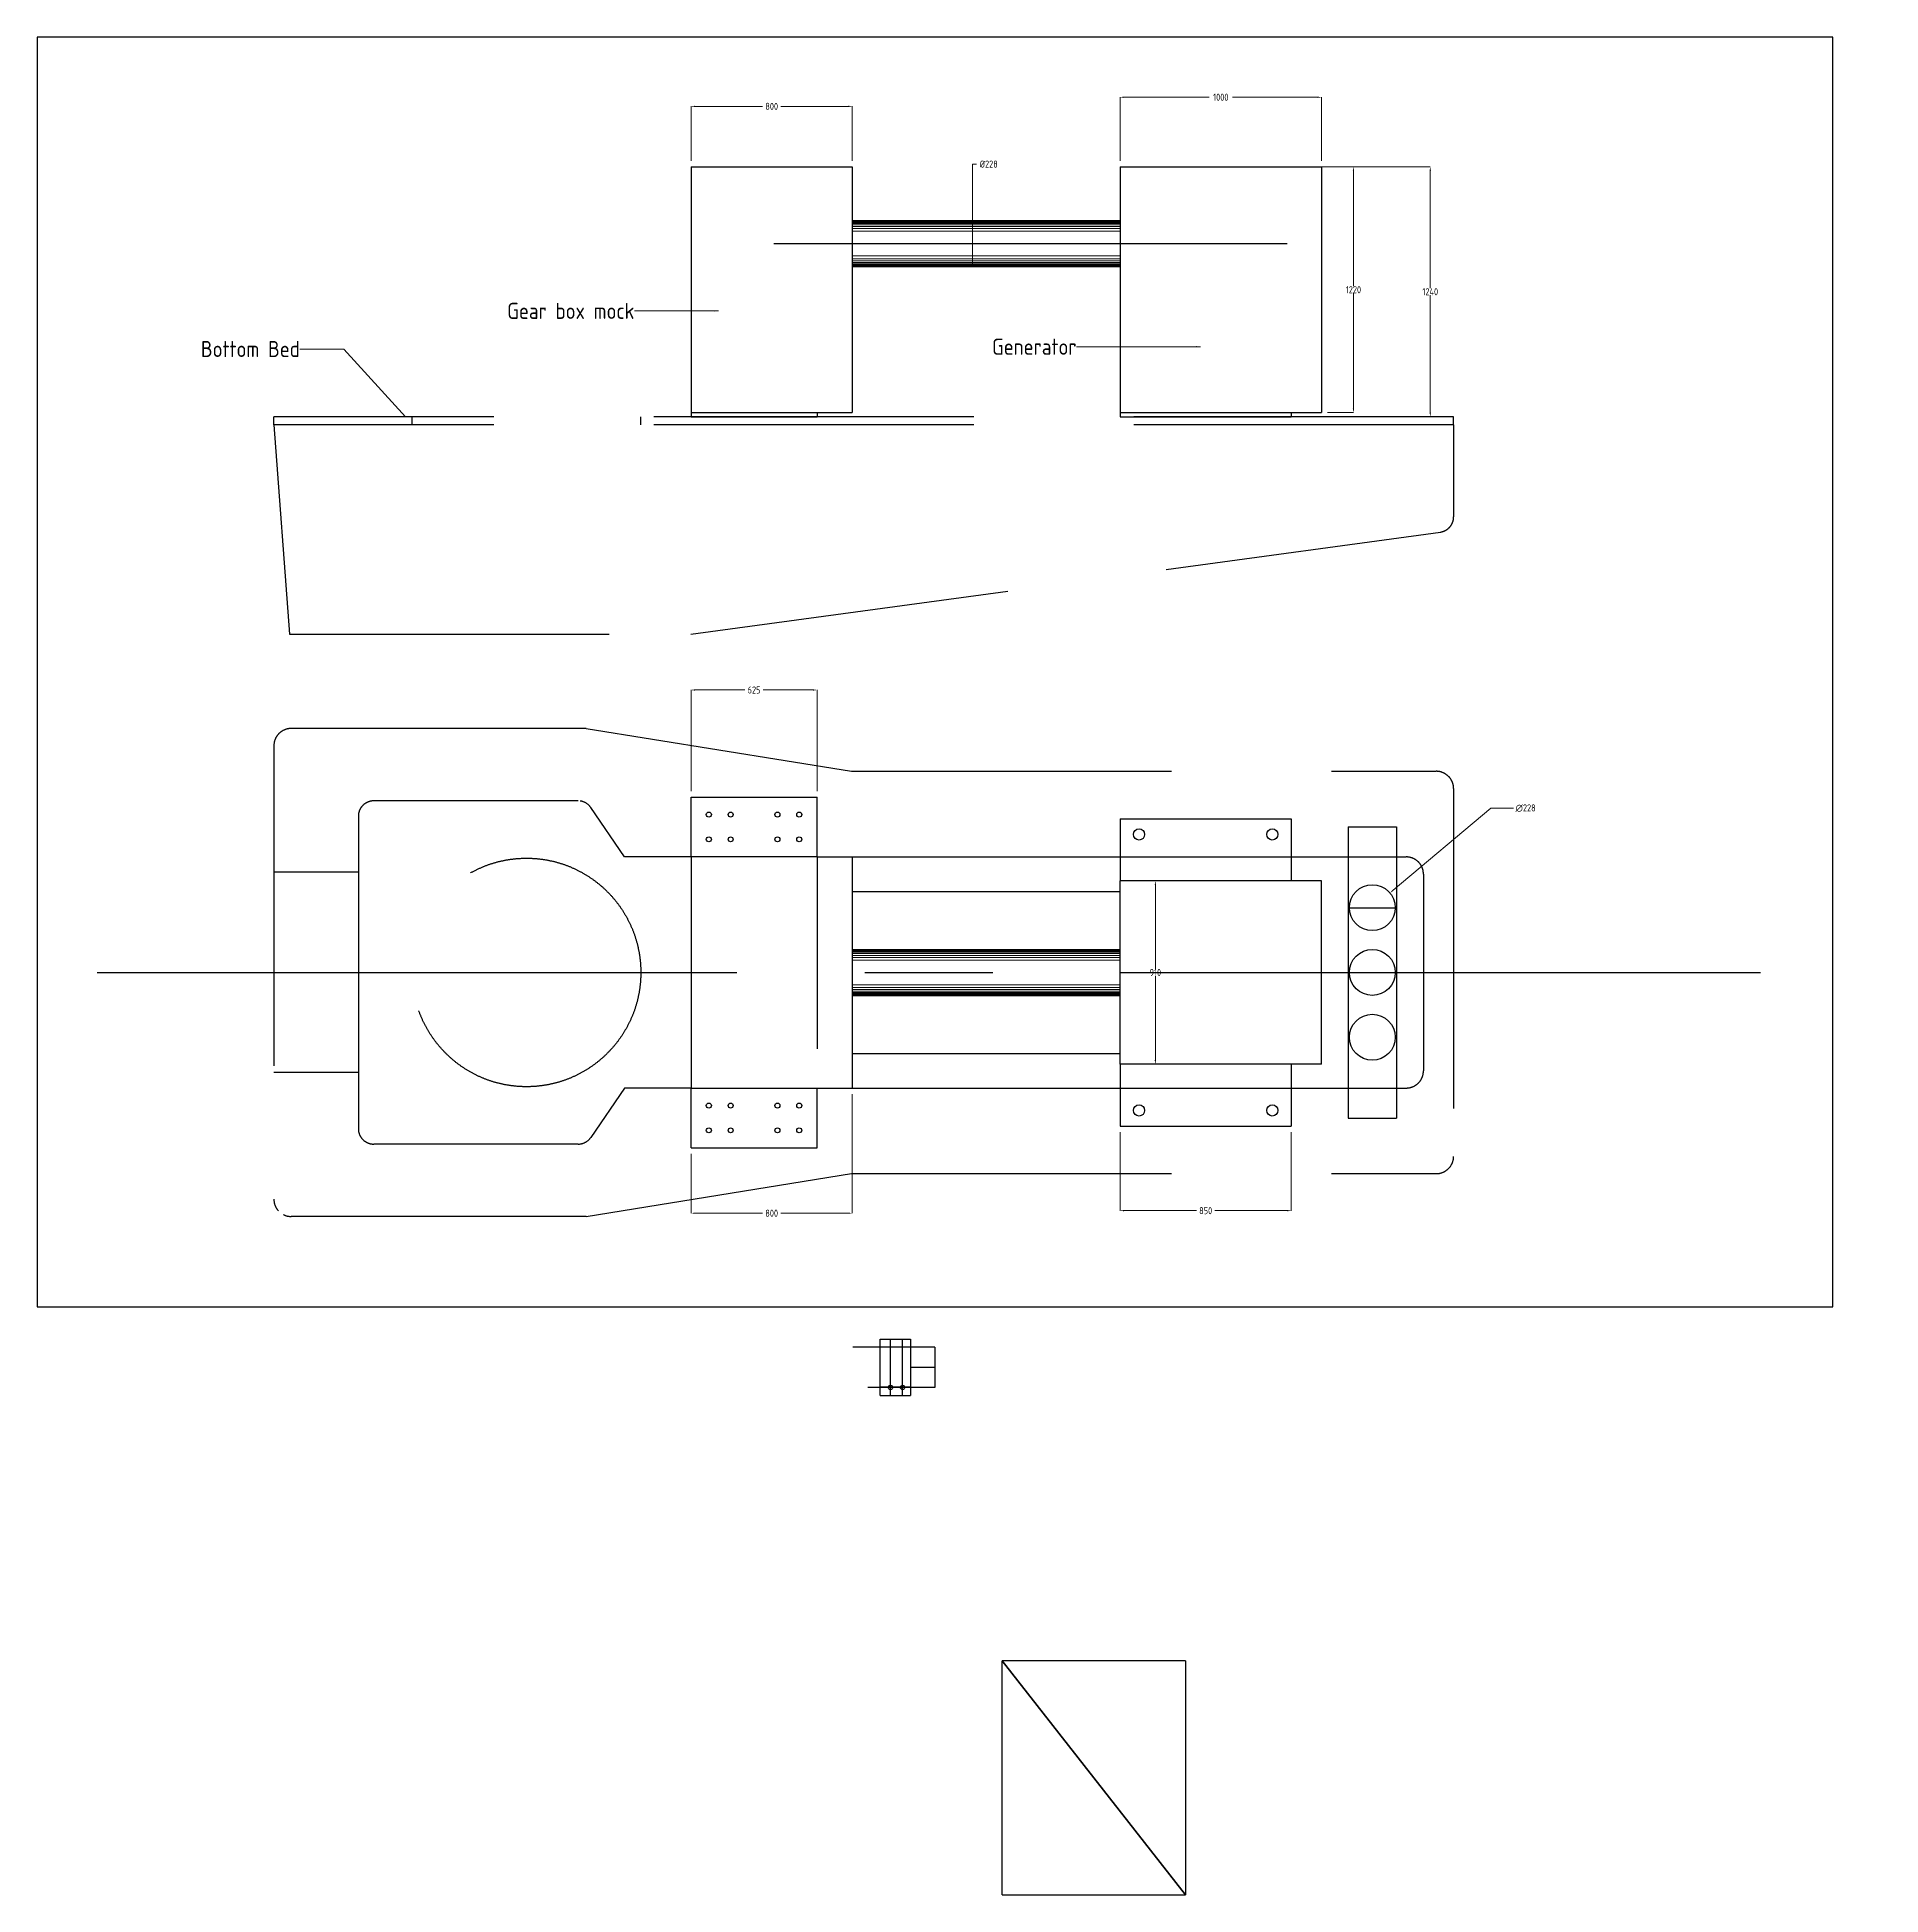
# Model space of a CAD drawing. Header units: millimetres. Extents: x 10785 to 78612, y -15997 to 72068.
# Drawn here: x 10785 to 19934, y -6958 to 2260 of the extents above; entities that cross this region are included whole.
import ezdxf

# ---------------------------------------------------------------- set-up
doc = ezdxf.new("R2010")
doc.units = ezdxf.units.MM
doc.linetypes.add('CENTER', pattern=[50.8, 31.75, -6.35, 6.35, -6.35])
doc.linetypes.add('HIDDEN', pattern=[9.525, 6.35, -3.175])
doc.styles.get("Standard").update_dxf_attribs({"font": 'dim.shx'})
doc.dimstyles.get("Standard").update_dxf_attribs({"dimtxt": 35, "dimasz": 20, "dimexe": 0.18, "dimexo": 30, "dimgap": 0.09, "dimtad": 0, "dimtih": 1, "dimtoh": 1, "dimdec": 0, "dimzin": 0, "dimdsep": 46, "dimtxsty": 'Standard', "dimcen": 0.09, "dimadec": 0, "dimazin": 0, "dimtfac": 1, "dimtdec": 0, "dimtofl": 0, "dimtmove": 0, "dimatfit": 3, "dimfxl": 1, "dimtolj": 1, "dimtzin": 0, "dimlwd": 5, "dimlwe": 5, "dimarcsym": 0})

# ---------------------------------------------------------------- blocks, each defined once
blk = doc.blocks.new('*D3')
at = {"color": 0, "lineweight": 5, "ltscale": 10, "transparency": 16777216}
for p, q in [((14030.2, -1481.3), (14030.2, -979.4)), ((14050.2, -979.6), (14297.6, -979.6)), ((14635.2, -979.6), (14387.8, -979.6)), ((14655.2, -1481.3), (14655.2, -979.4))]:
    blk.add_line(p, q, dxfattribs=at)
at = {"color": 0, "ltscale": 10, "transparency": 16777216}
for points in [[(14050.2, -976.2), (14050.2, -982.9), (14030.2, -979.6)], [(14635.2, -976.2), (14635.2, -982.9), (14655.2, -979.6)]]:
    blk.add_solid(points, dxfattribs=at)
at = {"layer": 'Defpoints', "color": 0, "ltscale": 10, "transparency": 16777216}
for p in [(14655.2, -979.6), (14030.2, -1511.3), (14655.2, -1511.3)]:
    blk.add_point(p, dxfattribs=at)
at = {"color": 0, "ltscale": 10, "transparency": 16777216, "insert": (14342.7, -979.6), "char_height": 35, "attachment_point": 5}
blk.add_mtext('\\A1;625', dxfattribs=at)
blk = doc.blocks.new('*D4')
at = {"color": 0, "lineweight": 5, "ltscale": 10, "transparency": 16777216}
for p, q in [((14830.2, -2984.8), (14830.2, -3576)), ((14030.2, -3281.3), (14030.2, -3576)), ((14050.2, -3575.8), (14385.1, -3575.8)), ((14810.2, -3575.8), (14475.3, -3575.8))]:
    blk.add_line(p, q, dxfattribs=at)
at = {"color": 0, "ltscale": 10, "transparency": 16777216}
for points in [[(14050.2, -3572.5), (14050.2, -3579.2), (14030.2, -3575.8)], [(14810.2, -3572.5), (14810.2, -3579.2), (14830.2, -3575.8)]]:
    blk.add_solid(points, dxfattribs=at)
at = {"layer": 'Defpoints', "color": 0, "ltscale": 10, "transparency": 16777216}
for p in [(14830.2, -2954.8), (14030.2, -3251.3), (14030.2, -3575.8)]:
    blk.add_point(p, dxfattribs=at)
at = {"color": 0, "ltscale": 10, "transparency": 16777216, "insert": (14430.2, -3575.8), "char_height": 35, "attachment_point": 5}
blk.add_mtext('\\A1;800', dxfattribs=at)
blk = doc.blocks.new('*D5')
at = {"color": 0, "lineweight": 5, "ltscale": 10, "transparency": 16777216}
for p, q in [((16158.8, -3173.8), (16158.8, -3563.4)), ((17008.8, -3173.8), (17008.8, -3563.4)), ((16178.8, -3563.2), (16538.7, -3563.2)), ((16988.8, -3563.2), (16628.9, -3563.2))]:
    blk.add_line(p, q, dxfattribs=at)
at = {"color": 0, "ltscale": 10, "transparency": 16777216}
for points in [[(16178.8, -3559.9), (16178.8, -3566.6), (16158.8, -3563.2)], [(16988.8, -3559.9), (16988.8, -3566.6), (17008.8, -3563.2)]]:
    blk.add_solid(points, dxfattribs=at)
at = {"layer": 'Defpoints', "color": 0, "ltscale": 10, "transparency": 16777216}
for p in [(16158.8, -3143.8), (17008.8, -3143.8), (17008.8, -3563.2)]:
    blk.add_point(p, dxfattribs=at)
at = {"color": 0, "ltscale": 10, "transparency": 16777216, "insert": (16583.8, -3563.2), "char_height": 35, "attachment_point": 5}
blk.add_mtext('\\A1;850', dxfattribs=at)
blk = doc.blocks.new('*D2')
at = {"color": 0, "lineweight": 5, "ltscale": 10, "transparency": 16777216}
for p, q in [((16553.8, -1926.3), (16333.9, -1926.3)), ((16334.1, -1946.3), (16334.1, -2363.7)), ((16334.1, -2816.3), (16334.1, -2398.9)), ((16553.8, -2836.3), (16333.9, -2836.3))]:
    blk.add_line(p, q, dxfattribs=at)
at = {"color": 0, "ltscale": 10, "transparency": 16777216}
for points in [[(16330.7, -1946.3), (16337.4, -1946.3), (16334.1, -1926.3)], [(16330.7, -2816.3), (16337.4, -2816.3), (16334.1, -2836.3)]]:
    blk.add_solid(points, dxfattribs=at)
at = {"layer": 'Defpoints', "color": 0, "ltscale": 10, "transparency": 16777216}
for p in [(16583.8, -1926.3), (16334.1, -2836.3), (16583.8, -2836.3)]:
    blk.add_point(p, dxfattribs=at)
at = {"color": 0, "ltscale": 10, "transparency": 16777216, "insert": (16334.1, -2381.3), "char_height": 35, "attachment_point": 5}
blk.add_mtext('\\A1;910', dxfattribs=at)
blk = doc.blocks.new('*D6')
at = {"color": 0, "lineweight": 5, "ltscale": 10, "transparency": 16777216}
for p, q in [((17999.5, -1565.8), (17513.4, -1973.7)), ((18110.7, -1565.8), (17999.5, -1565.8)), ((17410.7, -2059.9), (17410.7, -2059.7)), ((17410.7, -2059.8), (17410.8, -2059.8))]:
    blk.add_line(p, q, dxfattribs=at)
at = {"color": 0, "ltscale": 10, "transparency": 16777216}
blk.add_solid([(17511.3, -1971.2), (17515.5, -1976.3), (17498.1, -1986.6)], dxfattribs=at)
at = {"layer": 'Defpoints', "color": 0, "ltscale": 10, "transparency": 16777216}
for p in [(17498.1, -1986.6), (17323.4, -2133.1)]:
    blk.add_point(p, dxfattribs=at)
at = {"color": 0, "ltscale": 10, "transparency": 16777216, "insert": (18171.6, -1565.8), "char_height": 35, "attachment_point": 5}
blk.add_mtext('\\A1;∅228', dxfattribs=at)
blk = doc.blocks.new('*D7')
at = {"color": 0, "lineweight": 5, "ltscale": 10, "transparency": 16777216}
for p, q in [((17188.8, 1616.7), (17317.2, 1616.7)), ((17317, 1596.7), (17317, 1024.3)), ((17317, 416.7), (17317, 989.1)), ((17188.8, 396.7), (17317.2, 396.7))]:
    blk.add_line(p, q, dxfattribs=at)
at = {"color": 0, "ltscale": 10, "transparency": 16777216}
for points in [[(17313.7, 1596.7), (17320.3, 1596.7), (17317, 1616.7)], [(17313.7, 416.7), (17320.3, 416.7), (17317, 396.7)]]:
    blk.add_solid(points, dxfattribs=at)
at = {"layer": 'Defpoints', "color": 0, "ltscale": 10, "transparency": 16777216}
for p in [(17158.8, 1616.7), (17158.8, 396.7), (17317, 396.7)]:
    blk.add_point(p, dxfattribs=at)
at = {"color": 0, "ltscale": 10, "transparency": 16777216, "insert": (17317, 1006.7), "char_height": 35, "attachment_point": 5}
blk.add_mtext('\\A1;1220', dxfattribs=at)
blk = doc.blocks.new('*D8')
at = {"color": 0, "lineweight": 5, "ltscale": 10, "transparency": 16777216}
for p, q in [((17155.8, 1616.7), (17698.4, 1616.7)), ((17698.2, 1596.7), (17698.2, 1014.3)), ((17698.2, 396.7), (17698.2, 979.1)), ((17038.8, 376.7), (17698.4, 376.7))]:
    blk.add_line(p, q, dxfattribs=at)
at = {"color": 0, "ltscale": 10, "transparency": 16777216}
for points in [[(17694.9, 1596.7), (17701.6, 1596.7), (17698.2, 1616.7)], [(17694.9, 396.7), (17701.6, 396.7), (17698.2, 376.7)]]:
    blk.add_solid(points, dxfattribs=at)
at = {"layer": 'Defpoints', "color": 0, "ltscale": 10, "transparency": 16777216}
for p in [(17125.8, 1616.7), (17698.2, 1616.7), (17008.8, 376.7)]:
    blk.add_point(p, dxfattribs=at)
at = {"color": 0, "ltscale": 10, "transparency": 16777216, "insert": (17698.2, 996.7), "char_height": 35, "attachment_point": 5}
blk.add_mtext('\\A1;1240', dxfattribs=at)
blk = doc.blocks.new('*D9')
at = {"color": 0, "lineweight": 5, "ltscale": 10, "transparency": 16777216}
for p, q in [((14030.2, 1646.7), (14030.2, 1916.8)), ((14050.2, 1916.6), (14385.1, 1916.6)), ((14810.2, 1916.6), (14475.3, 1916.6)), ((14830.2, 1646.7), (14830.2, 1916.8))]:
    blk.add_line(p, q, dxfattribs=at)
at = {"color": 0, "ltscale": 10, "transparency": 16777216}
for points in [[(14050.2, 1919.9), (14050.2, 1913.2), (14030.2, 1916.6)], [(14810.2, 1919.9), (14810.2, 1913.2), (14830.2, 1916.6)]]:
    blk.add_solid(points, dxfattribs=at)
at = {"layer": 'Defpoints', "color": 0, "ltscale": 10, "transparency": 16777216}
for p in [(14830.2, 1916.6), (14030.2, 1616.7), (14830.2, 1616.7)]:
    blk.add_point(p, dxfattribs=at)
at = {"color": 0, "ltscale": 10, "transparency": 16777216, "insert": (14430.2, 1916.6), "char_height": 35, "attachment_point": 5}
blk.add_mtext('\\A1;800', dxfattribs=at)
blk = doc.blocks.new('*D10')
at = {"color": 0, "lineweight": 5, "ltscale": 10, "transparency": 16777216}
for p, q in [((16158.8, 1646.7), (16158.8, 1962)), ((16178.8, 1961.8), (16600.4, 1961.8)), ((17138.8, 1961.8), (16717.2, 1961.8)), ((17158.8, 1646.7), (17158.8, 1962))]:
    blk.add_line(p, q, dxfattribs=at)
at = {"color": 0, "ltscale": 10, "transparency": 16777216}
for points in [[(16178.8, 1965.1), (16178.8, 1958.5), (16158.8, 1961.8)], [(17138.8, 1965.1), (17138.8, 1958.5), (17158.8, 1961.8)]]:
    blk.add_solid(points, dxfattribs=at)
at = {"layer": 'Defpoints', "color": 0, "ltscale": 10, "transparency": 16777216}
for p in [(17158.8, 1961.8), (16158.8, 1616.7), (17158.8, 1616.7)]:
    blk.add_point(p, dxfattribs=at)
at = {"color": 0, "ltscale": 10, "transparency": 16777216, "insert": (16658.8, 1961.8), "char_height": 35, "attachment_point": 5}
blk.add_mtext('\\A1;1000', dxfattribs=at)
blk = doc.blocks.new('*D11')
at = {"color": 0, "lineweight": 5, "ltscale": 10, "transparency": 16777216}
for p, q in [((15426.7, 1349.7), (15426.7, 1630.2)), ((15426.7, 1630.2), (15446.7, 1630.2)), ((15477.6, 1349.7), (15426.5, 1349.7)), ((15426.7, 1141.7), (15426.7, 1329.7)), ((15477.6, 1121.7), (15426.5, 1121.7))]:
    blk.add_line(p, q, dxfattribs=at)
at = {"color": 0, "ltscale": 10, "transparency": 16777216}
for points in [[(15423.4, 1329.7), (15430, 1329.7), (15426.7, 1349.7)], [(15423.4, 1141.7), (15430, 1141.7), (15426.7, 1121.7)]]:
    blk.add_solid(points, dxfattribs=at)
at = {"layer": 'Defpoints', "color": 0, "ltscale": 10, "transparency": 16777216}
for p in [(15507.6, 1349.7), (15426.7, 1121.7), (15507.6, 1121.7)]:
    blk.add_point(p, dxfattribs=at)
at = {"color": 0, "ltscale": 10, "transparency": 16777216, "insert": (15507.6, 1630.2), "char_height": 35, "attachment_point": 5}
blk.add_mtext('\\A1;%%C228', dxfattribs=at)

msp = doc.modelspace()

# ---------------------------------------------------------------- linework, layer by layer
at = {"ltscale": 10}
for p, q in [((14030.2, 1616.7), (14830.2, 1616.7)), ((14030.2, 1616.7), (14030.2, 396.7)), ((14830.2, 1616.7), (14830.2, 396.7)), ((16158.8, 1616.7), (17158.8, 1616.7)), ((16158.8, 1616.7), (16158.8, 396.7)), ((17158.8, 1616.7), (17158.8, 396.7)), ((14830.2, 1349.7), (16158.8, 1349.7)), ((14830.2, 1121.7), (16158.8, 1121.7)), ((14030.2, 396.7), (14830.2, 396.7)), ((14030.2, 396.7), (14030.2, 376.7)), ((14030.2, 376.7), (14655.2, 376.7)), ((14655.2, 396.7), (14655.2, 376.7)), ((16158.8, 396.7), (17158.8, 396.7)), ((16158.8, 396.7), (16158.8, 376.7)), ((16158.8, 376.7), (17008.8, 376.7)), ((17008.8, 396.7), (17008.8, 376.7)), ((17814.1, 336.7), (17814.1, 376.7)), ((16158.8, -1618.8), (16158.8, -1926.3)), ((16158.8, -1618.8), (17008.8, -1618.8)), ((17008.8, -1618.8), (17008.8, -1926.3)), ((17290.7, -1659), (17290.7, -3103.6)), ((17290.7, -1659), (17530.7, -1659)), ((17530.7, -1659), (17530.7, -3103.6)), ((14030.2, -1807.8), (14030.2, -2954.8)), ((14655.2, -1807.8), (14830.2, -1807.8)), ((14830.2, -1807.8), (14830.2, -2954.8)), ((16158.8, -2836.3), (16158.8, -1926.3)), ((17158.8, -1926.3), (16158.8, -1926.3)), ((17158.8, -2836.3), (17158.8, -1926.3)), ((17290.7, -2059.8), (17530.7, -2059.8)), ((14830.2, -2267.3), (16158.8, -2267.3)), ((14830.2, -2495.3), (16158.8, -2495.3)), ((16158.8, -2836.3), (16158.8, -3143.8)), ((17158.8, -2836.3), (16158.8, -2836.3)), ((17008.8, -2836.3), (17008.8, -3143.8)), ((14655.2, -2954.8), (14830.2, -2954.8)), ((17290.7, -3103.6), (17530.7, -3103.6)), ((16158.8, -3143.8), (17008.8, -3143.8))]:
    msp.add_line(p, q, dxfattribs=at)
at = {"color": 8, "lineweight": 5, "ltscale": 10}
for p, q in [((14830.2, 1347), (16158.8, 1347)), ((14830.2, 1343.9), (16158.8, 1343.9)), ((14830.2, 1340.4), (16158.8, 1340.4)), ((14830.2, 1335.8), (16158.8, 1335.8)), ((14830.2, 1329.3), (16158.8, 1329.3)), ((14830.2, 1320.7), (16158.8, 1320.7)), ((14830.2, 1310.8), (16158.8, 1310.8)), ((14830.2, 1296.5), (16158.8, 1296.5)), ((14830.2, 1174.8), (16158.8, 1174.8)), ((14830.2, 1160.5), (16158.8, 1160.5)), ((14830.2, 1150.6), (16158.8, 1150.6)), ((14830.2, 1142.1), (16158.8, 1142.1)), ((14830.2, 1135.5), (16158.8, 1135.5)), ((14830.2, 1131), (16158.8, 1131)), ((14830.2, 1127.5), (16158.8, 1127.5)), ((14830.2, 1124.3), (16158.8, 1124.3)), ((14830.2, -2270), (16158.8, -2270)), ((14830.2, -2273.1), (16158.8, -2273.1)), ((14830.2, -2276.6), (16158.8, -2276.6)), ((14830.2, -2281.2), (16158.8, -2281.2)), ((14830.2, -2287.7), (16158.8, -2287.7)), ((14830.2, -2296.3), (16158.8, -2296.3)), ((14830.2, -2306.2), (16158.8, -2306.2)), ((14830.2, -2320.5), (16158.8, -2320.5)), ((14830.2, -2442.2), (16158.8, -2442.2)), ((14830.2, -2456.5), (16158.8, -2456.5)), ((14830.2, -2466.4), (16158.8, -2466.4)), ((14830.2, -2474.9), (16158.8, -2474.9)), ((14830.2, -2481.5), (16158.8, -2481.5)), ((14830.2, -2486), (16158.8, -2486)), ((14830.2, -2489.6), (16158.8, -2489.6)), ((14830.2, -2492.7), (16158.8, -2492.7))]:
    msp.add_line(p, q, dxfattribs=at)
at = {"color": 252, "linetype": 'CENTER', "ltscale": 100, "true_color": 0x939598}
for p, q in [((14440.5, 1235.7), (16987.8, 1235.7)), ((11082.4, -2381.3), (19934.1, -2381.3))]:
    msp.add_line(p, q, dxfattribs=at)
at = {"color": 251, "linetype": 'HIDDEN', "ltscale": 250, "true_color": 0x696b6d}
for p, q in [((11959.9, 336.7), (11959.9, 376.7)), ((17814.1, 376.7), (11959.9, 376.7)), ((12646.7, 336.7), (12646.7, 376.7)), ((13780.8, 336.7), (13780.8, 376.7)), ((17814.1, 336.7), (11959.9, 336.7)), ((11959.9, 336.7), (12036.8, -702.8)), ((17814.1, 336.7), (17814.1, -120.4)), ((14028.7, -702.8), (17748.2, -196)), ((12036.8, -702.8), (14028.7, -702.8)), ((13510, -1170.7), (12045.8, -1170.7)), ((13510, -1170.7), (14826.1, -1383)), ((11959.9, -1256.6), (11959.9, -3506.1)), ((14826.1, -1383), (17728.2, -1383)), ((17814.1, -1469), (17814.1, -3293.7)), ((13469.8, -1529.8), (12455.4, -1529.8)), ((13700.3, -1807.8), (13532.7, -1563)), ((12379.1, -1606.1), (12379.1, -3156.6)), ((14030.2, -1807.8), (13700.3, -1807.8)), ((14655.2, -1807.8), (14030.2, -1807.8)), ((14755.2, -1807.8), (16158.8, -1807.8)), ((16158.8, -1807.8), (17008.8, -1807.8)), ((17008.8, -1807.8), (17578.5, -1807.8)), ((12379.1, -1884.4), (11959.9, -1884.4)), ((17664.5, -1893.8), (17664.5, -2868.9)), ((14830.2, -1979.4), (16158.8, -1979.4)), ((14830.2, -2783.3), (16158.8, -2783.3)), ((12379.1, -2878.3), (11959.9, -2878.3)), ((13700.3, -2954.8), (13532.7, -3199.6)), ((14030.2, -2954.8), (13700.3, -2954.8)), ((14030.2, -2954.8), (14655.2, -2954.8)), ((14830.2, -2954.8), (16158.8, -2954.8)), ((16158.8, -2954.8), (17008.8, -2954.8)), ((17008.8, -2954.8), (17578.5, -2954.8)), ((13469.8, -3232.8), (12455.4, -3232.8)), ((13510, -3592), (14826.1, -3379.6)), ((14826.1, -3379.6), (17728.2, -3379.6)), ((13510, -3592), (12045.8, -3592))]:
    msp.add_line(p, q, dxfattribs=at)
for p, q in [((14030.2, -1807.8), (14030.2, -1511.3)), ((14030.2, -1511.3), (14655.2, -1511.3)), ((14655.2, -1807.8), (14655.2, -1511.3)), ((14030.2, -3251.3), (14030.2, -2954.8)), ((14655.2, -3251.3), (14655.2, -2954.8)), ((14030.2, -3251.3), (14655.2, -3251.3)), ((15240.1, -4240.2), (14832.7, -4240.2)), ((14968.8, -4480.2), (14968.8, -4200.2)), ((14968.8, -4200.2), (15118.8, -4200.2)), ((15019.8, -4480.2), (15019.8, -4200.2)), ((15079.8, -4480.2), (15079.8, -4200.2)), ((15118.8, -4200.2), (15118.8, -4480.2)), ((15240.1, -4240.2), (15240.1, -4440.2)), ((15118.8, -4340.2), (15240.1, -4340.2)), ((15240.1, -4440.2), (14907.8, -4440.2)), ((14968.8, -4437.2), (15118.8, -4437.2)), ((14968.8, -4480.2), (15118.8, -4480.2)), ((15573.2, -6958.3), (15573.2, -5797.1)), ((16483.2, -6958.3), (15573.2, -5797.1)), ((16483.2, -5797.1), (15573.2, -5797.1)), ((15573.2, -5797.1), (16483.2, -6958.3)), ((16483.2, -5797.1), (16483.2, -6958.3)), ((15573.2, -6958.3), (16483.2, -6958.3))]:
    msp.add_line(p, q)
at = {"color": 252, "linetype": 'HIDDEN', "ltscale": 10, "true_color": 0x939598}
msp.add_line((14655.2, -1807.8), (14755.2, -1807.8), dxfattribs=at)
at = {"linetype": 'HIDDEN', "ltscale": 150}
msp.add_line((14655.2, -1807.8), (14655.2, -2954.8), dxfattribs=at)
at = {"ltscale": 10}
msp.add_lwpolyline([(10785.3, -4040.1), (19695.3, -4040.1), (19695.3, 2259.9), (10785.3, 2259.9)], close=True, dxfattribs=at)
for centre, radius in [((14118.3, -1597.9), 12.5), ((14226.6, -1597.9), 12.5), ((14458.7, -1597.9), 12.5), ((14567, -1597.9), 12.5), ((14118.3, -1720.6), 12.5), ((14226.6, -1720.6), 12.5), ((14458.7, -1720.6), 12.5), ((14567, -1720.6), 12.5), ((16253.2, -1696.5), 27.8), ((16914.4, -1696.5), 27.8), ((17410.7, -2059.8), 114), ((17410.7, -2381.3), 114), ((17410.7, -2702.8), 114), ((14118.3, -3042), 12.5), ((14226.6, -3042), 12.5), ((14458.7, -3042), 12.5), ((14567, -3042), 12.5), ((16253.2, -3066.1), 27.8), ((16914.4, -3066.1), 27.8), ((14118.3, -3164.7), 12.5), ((14226.6, -3164.7), 12.5), ((14458.7, -3164.7), 12.5), ((14567, -3164.7), 12.5)]:
    msp.add_circle(centre, radius, dxfattribs=at)
at = {"color": 251, "linetype": 'HIDDEN', "ltscale": 250, "true_color": 0x696b6d}
msp.add_circle((13213.7, -2381.3), 567, dxfattribs=at)
for centre in [(15019.8, -4440.2), (15079.8, -4440.2)]:
    msp.add_circle(centre, 11)
for centre, radius, start, end in [((17737.9, -120.4), 76.3, 277.75964, 0), ((12045.8, -1256.6), 85.9, 90, 180), ((17728.2, -1469), 85.9, 0, 90), ((12455.4, -1606.1), 76.3, 90, 180), ((17578.5, -1893.8), 85.9, 0, 90), ((17578.5, -2868.9), 85.9, 270, 0), ((12455.4, -3156.6), 76.3, 180, 270), ((13469.8, -3156.6), 76.3, 270, 325.59234), ((17728.2, -3293.7), 85.9, 270, 0)]:
    msp.add_arc(centre, radius, start, end, dxfattribs=at)
at = {"color": 251, "linetype": 'HIDDEN', "ltscale": 10, "true_color": 0x696b6d}
for centre, radius, start, end in [((13469.8, -1606.1), 76.3, 34.40766, 90), ((12045.8, -3506.1), 85.9, 180, 270)]:
    msp.add_arc(centre, radius, start, end, dxfattribs=at)

# ---------------------------------------------------------------- texts
at = {"ltscale": 10, "char_height": 80, "attachment_point": 6}
for s, insert in [('Gear box mock', (13749.3, 901.6)), ('Bottom Bed', (12088.9, 712.4)), ('Generator ', (15943, 723.7))]:
    msp.add_mtext(s, dxfattribs=dict(at, insert=insert))

# ---------------------------------------------------------------- dimensions: what is measured, and where the dimension line sits
at = {"ltscale": 10}
for base, p1, p2, picture, middle in [((14830.2, 1916.6), (14030.2, 1616.7), (14830.2, 1616.7), '*D9', (14430.2, 1916.6)), ((17158.8, 1961.8), (16158.8, 1616.7), (17158.8, 1616.7), '*D10', (16658.8, 1961.8)), ((14655.2, -979.6), (14030.2, -1511.3), (14655.2, -1511.3), '*D3', (14342.7, -979.6)), ((14030.2, -3575.8), (14830.2, -2954.8), (14030.2, -3251.3), '*D4', (14430.2, -3575.8)), ((17008.8, -3563.2), (16158.8, -3143.8), (17008.8, -3143.8), '*D5', (16583.8, -3563.2))]:
    dim = msp.add_linear_dim(base=base, p1=p1, p2=p2, dimstyle='Standard', dxfattribs=at)
    dim.commit()
    dim.dimension.update_dxf_attribs({"geometry": picture, "text_midpoint": middle})
dim = msp.add_linear_dim(base=(15426.7, 1121.7), p1=(15507.6, 1349.7), p2=(15507.6, 1121.7), angle=90, text='%%C<>', dimstyle='Standard', dxfattribs=at)
dim.commit()
dim.dimension.update_dxf_attribs({"geometry": '*D11', "text_midpoint": (15507.6, 1630.2), "dimtype": 160})
for base, p1, p2, picture, middle in [((17698.2, 1616.7), (17008.8, 376.7), (17125.8, 1616.7), '*D8', (17698.2, 996.7)), ((16334.1, -2836.3), (16583.8, -1926.3), (16583.8, -2836.3), '*D2', (16334.1, -2381.3))]:
    dim = msp.add_linear_dim(base=base, p1=p1, p2=p2, angle=90, dimstyle='Standard', dxfattribs=at)
    dim.commit()
    dim.dimension.update_dxf_attribs({"geometry": picture, "text_midpoint": middle})
dim = msp.add_linear_dim(base=(17317, 396.7), p1=(17158.8, 1616.7), p2=(17158.8, 396.7), angle=90, dimstyle='Standard', dxfattribs=at)
dim.commit()
dim.dimension.update_dxf_attribs({"geometry": '*D7', "text_midpoint": (17317, 1006.7), "dimtype": 160})
dim = msp.add_diameter_dim_2p(p1=(17323.4, -2133.1), p2=(17498.1, -1986.6), dimstyle='Standard', dxfattribs=at)
dim.commit()
dim.dimension.update_dxf_attribs({"geometry": '*D6', "text_midpoint": (18171.6, -1565.8), "dimtype": 163})

# ---------------------------------------------------------------- leaders
at = {"ltscale": 10, "annotation_type": 0, "has_hookline": 1, "hookline_direction": 1}
for points, text_width in [([(14166.5, 901.6), (13749.4, 901.6)], 921.9), ([(12613.1, 376.7), (12307.9, 712.4), (12089, 712.4)], 712.4), ([(16557.8, 723.7), (15943.1, 723.7)], 567.6)]:
    msp.add_leader(points, dimstyle='Standard', dxfattribs=dict(at, text_width=text_width))

doc.saveas('drawing.dxf')
